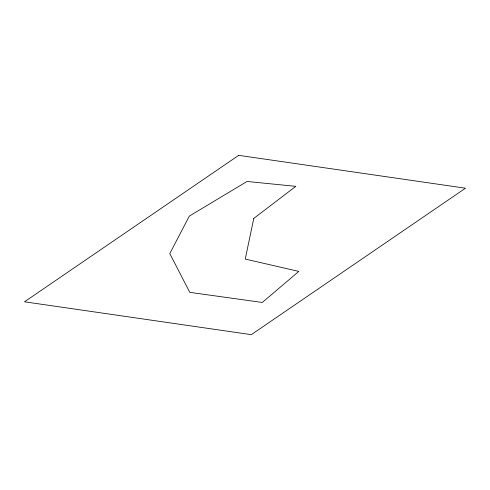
<?xml version="1.0" encoding="UTF-8"?>
<svg xmlns="http://www.w3.org/2000/svg" width="490" height="490" viewBox="0 0 490 490"><rect width="100%" height="100%" fill="white"/><g stroke="black" fill="none" stroke-linecap="round" stroke-linejoin="round"><path stroke-width="0.73" d="M253.771 218.424L245.245 259.075L298.82 271.411L262.297 302.459L189.802 292.358L169.779 253.575L189.348 216.09L247.027 181.465L295.807 186.341L253.771 218.424M238.691 155.342L24.5 301.797L251.309 334.658L465.5 188.203L238.691 155.342"/></g></svg>
